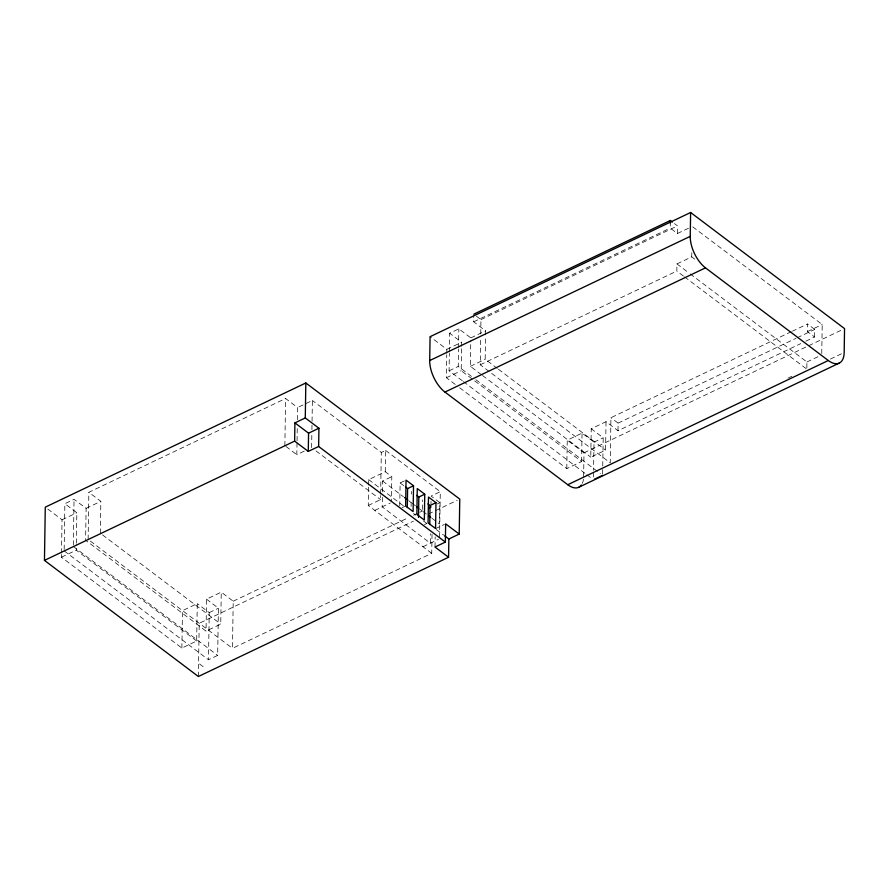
<?xml version="1.0" encoding="UTF-8"?>
<svg xmlns="http://www.w3.org/2000/svg" width="889" height="889" viewBox="0 0 889 889"><rect width="100%" height="100%" fill="white"/><g stroke="black" fill="none" stroke-linecap="round" stroke-linejoin="round"><path stroke-width="0.67" stroke-dasharray="4.45 3.33" d="M181.878 648.059L182.456 610.654L197.269 603.598L196.68 641.002L181.878 648.059L61.452 557.214L61.497 554.436M61.519 553.058L62.041 519.809L45.283 507.163M64.164 549.469L64.875 503.719L74.054 499.351L86.122 508.33L85.611 540.256L206.037 631.101L220.75 624.089L221.25 592.163L206.537 599.175L206.037 631.101M73.343 545.09L74.054 499.351M196.68 641.002L76.265 550.158L76.343 544.613M76.365 543.223L76.843 512.753L64.875 503.719M88.122 539.423L88.856 492.295L285.602 398.505L297.571 407.54L297.371 420.019M100.324 533.244L100.835 501.318L88.856 492.295M198.38 676.507L199.214 623.3L413.418 521.198M206.537 599.175L218.416 608.254L217.672 655.382L208.493 659.76L209.237 612.632L197.269 603.598M432.032 534.3L431.732 553.347L232.474 648.325L233.218 601.197L221.25 592.163M284.858 445.645L285.602 398.505M304.227 451.145L296.826 454.668L297.026 442.2M297.048 440.811L297.248 428.331M311.628 447.612L311.828 435.143M311.917 429.598L312.028 422.664M312.05 421.275L312.372 400.483L297.571 407.54M431.732 553.347L368.268 505.474L368.568 486.427M368.591 485.061L368.679 479.627L385.259 471.726L391.805 476.66L391.416 501.14M368.268 505.474L380.559 499.607L380.625 495.529M380.648 494.173L381.303 452.479L312.372 400.483M382.37 497.362L382.214 506.874L430.365 543.201L430.52 533.678M382.459 491.917L382.626 481.038L391.805 476.66M385.259 471.726L385.593 450.434L381.303 452.479M399.761 506.063L400.117 482.938L406.04 480.116M411.107 506.363L411.174 502.285M411.296 494.117L411.34 491.395M422.419 509.386L422.564 499.862M430.976 504.052L431.021 501.396M435.01 547.024L435.166 536.889M439.566 537.478L440.288 491.695L431.109 496.073L439.877 502.685L439.544 523.977L437.344 522.321M455.224 384.426L446.389 377.758L446.745 354.744M446.767 353.389L446.834 349.333L430.076 336.687M462.302 380.77L449.078 370.791L449.345 353.355M449.367 352.022L449.667 333.242L458.846 328.863L470.814 337.898L470.748 341.954M471.481 376.391L458.257 366.424L458.524 348.988M458.546 347.643L458.846 328.863M459.646 387.76L566.804 468.603L581.606 461.547L461.191 370.702L461.547 347.688M461.569 346.332L461.635 342.276L449.667 333.242M481.416 374.658L470.37 366.324L470.726 343.31M485.55 334.897L485.616 330.841L473.648 321.807L473.748 315.473M489.05 371.424L480.238 364.779L480.638 339.298M480.727 333.931L480.949 319.629L474.793 314.984M497.318 368.435L485.172 359.267L485.527 336.253M566.804 468.603L567.249 440.177L582.051 433.121L594.019 442.144L593.574 470.314M581.606 461.547L582.051 433.121M583.629 476.682L584.006 452.812L567.249 440.177M606.031 421.686L605.587 450.112L590.785 457.168L591.229 428.742L606.031 421.686L617.999 430.721L800.822 343.576M593.474 477.015L593.563 471.648M602.631 473.981L602.731 467.281M602.753 465.936L603.198 437.777L591.229 428.742M791.254 331.741L610.943 417.697L610.232 462.847L490.15 372.258M617.999 430.721L618.122 423.12L610.943 417.697M688.519 228.229L677.418 233.518L670.239 228.095L670.317 223.028M683.441 276.057L676.829 271.067L676.94 263.922L691.742 256.865L697.254 261.022M677.418 233.518L677.54 225.917L674.462 223.595M691.742 256.865L691.809 252.72M806.845 367.946L806.934 361.99L690.164 273.901M805.834 341.187L814.591 337.009L807.412 331.586L807.534 323.985L792.51 331.153M814.591 337.009L814.713 329.408L807.534 323.985M821.758 353.555L822.214 324.529L692.22 226.462M473.648 321.807L670.239 228.095M480.949 319.629L677.54 225.917M62.041 519.809L76.843 512.753M86.122 508.33L100.835 501.318M446.834 349.333L461.635 342.276M470.814 337.898L485.616 330.841M449.078 370.791L458.257 366.424M61.452 557.214L76.265 550.158M446.389 377.758L461.191 370.702M470.37 366.324L485.172 359.267M480.238 364.779L676.829 271.067M374.814 510.408L390.249 503.052M402.084 507.652L405.64 505.952M209.237 612.632L218.416 608.254M233.218 601.197L408.562 517.609M413.574 515.22L418.586 512.842M419.841 512.242L422.342 511.042M437.366 503.885L439.877 502.685M807.412 331.586L822.214 324.529M618.122 423.12L795.933 338.353M797.189 337.764L814.713 329.408M428.442 514.031L457.257 500.296M594.019 442.144L603.198 437.777M424.531 524.588L426.898 523.454M584.006 452.812L842.05 329.819M435.299 528.777L444.467 524.41M806.934 361.99L819.269 356.111M422.964 546.735L438.433 539.356M788.043 378.092L791.799 376.303M830.393 359.056L842.928 353.089M676.94 263.922L689.064 273.067M684.541 276.89L806.823 369.135M498.429 369.268L605.587 450.112M482.516 375.491L590.785 457.168M475.882 379.725L600.408 473.659M463.402 381.603L585.718 473.881M586.818 474.715L592.33 478.871M385.593 450.434L440.288 491.695M400.117 482.938L404.395 486.161M382.626 481.038L403.417 496.718M408.884 500.84L411.074 502.496M412.174 503.318L415.452 505.797M419.83 509.097L422.019 510.753M423.108 511.575L426.398 514.053M431.865 518.187L436.255 521.487M436.332 529.566L443.633 535.078M368.679 479.627L404.784 506.863M413.541 513.464L415.73 515.12M423.386 520.898L426.664 523.377M316.006 450.912L380.559 499.607M285.947 446.456L296.826 454.668M102.535 534.911L220.75 624.089M90.322 541.079L232.474 648.325M73.32 546.479L217.672 655.382M64.141 550.847L208.493 659.76M199.614 663.994L204.403 667.606M583.462 479.16A24.748 12.568 64.5 0 1 582.328 483.36"/><path stroke-width="1.33" d="M448.856 539.012L448.567 557.259L198.38 676.507L44.45 560.381L45.283 507.163L305.827 382.97L459.769 499.107L459.213 534.067L448.856 539.012L444.678 535.867M318.64 446.478L308.272 451.412L294.637 441.122L294.915 422.875L305.283 417.941L318.929 428.231L318.64 446.478L445.367 542.09L435.01 547.024L448.567 557.259M305.283 417.941L305.827 382.97M308.272 451.412L308.561 433.176L294.915 422.875M407.306 507.619L407.607 488.583L405.462 486.961M413.529 485.761L413.118 511.597L405.64 505.952L406.04 480.116L413.529 485.761L407.607 488.583M418.508 517.454L418.819 497.04L416.685 495.429M424.742 494.217L424.342 520.065L416.863 514.42L417.263 488.572L424.742 494.217L418.819 497.04M429.698 360.556L430.076 336.687L690.62 212.493L844.55 328.619L844.172 352.488A24.748 12.568 64.5 0 1 828.304 360.512L567.76 484.716L444.945 392.06A24.748 12.568 64.5 0 1 429.698 360.556L690.242 236.363L690.62 212.493M429.743 524.554L430.043 505.508L427.909 503.896M435.966 502.685L435.566 528.533L428.076 522.888L428.487 497.04L435.966 502.685L430.043 505.508M445.367 542.09L445.656 523.843L459.213 534.067M670.317 223.028L670.362 220.494L473.77 314.206M308.561 433.176L318.929 428.231M44.45 560.381L294.637 441.122M444.945 392.06L705.488 267.867L828.304 360.512M428.598 508.064L431.109 506.863M594.574 479.149L602.609 475.326M578.85 487.228L839.394 363.023M670.362 220.494L672.406 222.05M404.506 497.54L407.795 500.018M416.541 506.63L418.73 508.275M428.587 515.709L430.776 517.354M705.488 267.867A24.748 12.568 64.5 0 1 690.242 236.363M581.395 484.994A24.748 12.568 64.5 0 1 567.76 484.716"/></g></svg>
